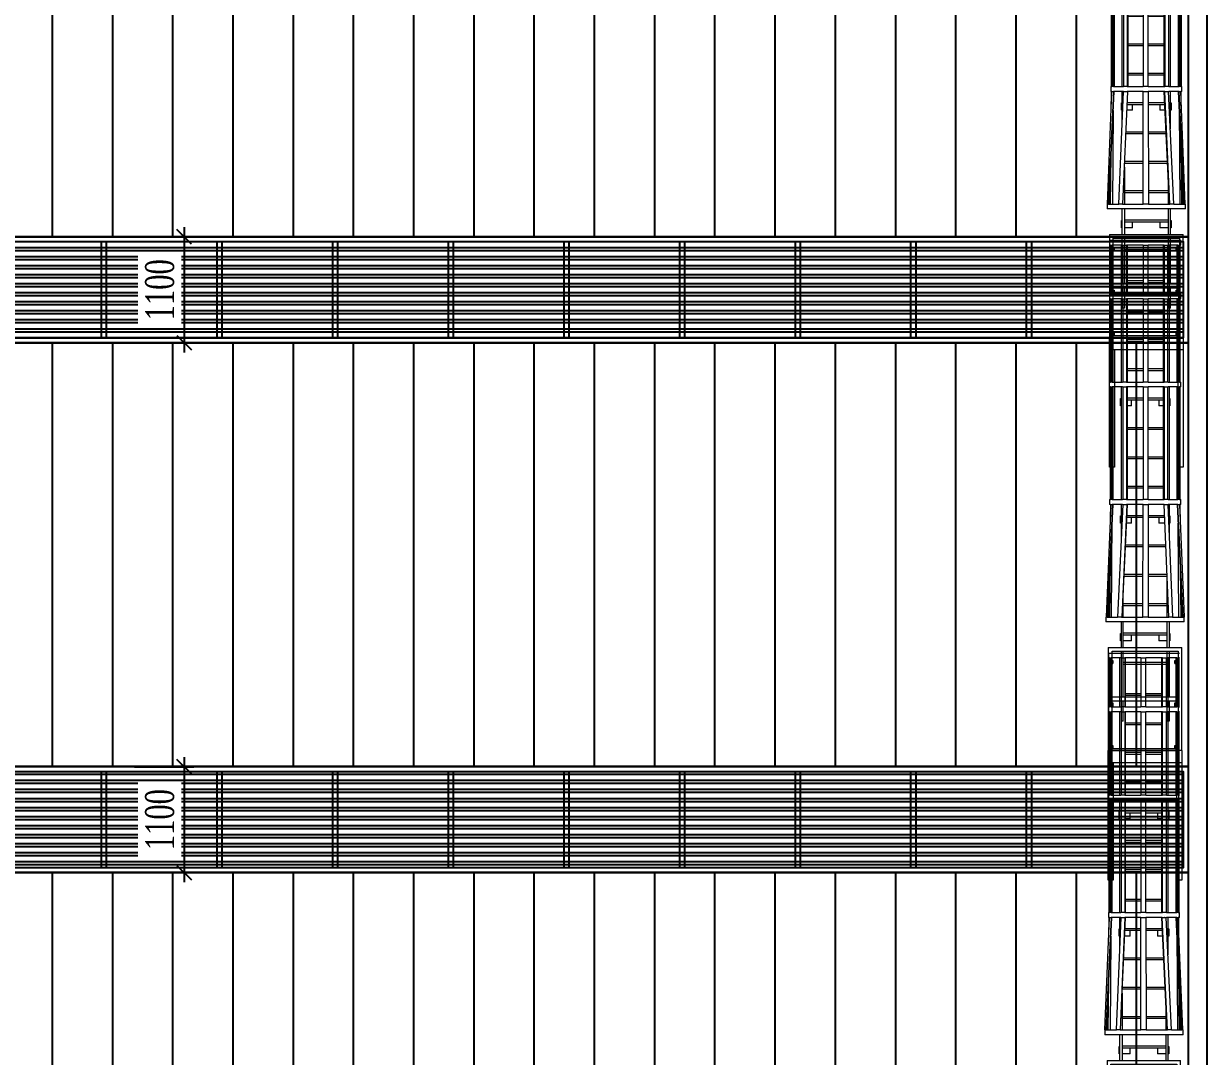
# Model space of a CAD drawing. Header units: inches. Extents: x 315041 to 662841, y -45540 to -35018.
# Drawn here: x 334115.1 to 334238, y -35846.6 to -35739.4 of the extents above; entities that cross this region are included whole.
import ezdxf

# ---------------------------------------------------------------- set-up
doc = ezdxf.new("R2010")
doc.units = ezdxf.units.IN
doc.header["$MEASUREMENT"] = 0
doc.layers.add('AZNB-BN-TL-A- X- POWDER ELEVATION X W$0$Q-SPCQ', color=91, linetype='Continuous', lineweight=9)
doc.layers.add('AZNB-BN-TL-A- X- POWDER ELEVATION X W$0$TL- LOUVER', color=40, linetype='Continuous', lineweight=15)
doc.layers.add('flashing', color=6, linetype='Continuous')
doc.layers.add('ROOFING', color=4, linetype='Continuous')
doc.styles.add('ST1', font='times.ttf', dxfattribs={"width": 0.7})
doc.dimstyles.new('100', dxfattribs={"dimtxt": 3, "dimasz": 1.5, "dimexe": 1, "dimexo": 0, "dimgap": 1, "dimtad": 1, "dimdec": 0, "dimlfac": 100, "dimzin": 0, "dimdsep": 46, "dimtxsty": 'ST1', "dimblk": 'OBLIQUE', "dimcen": 1, "dimdle": 1, "dimclrd": 8, "dimclre": 8, "dimclrt": 3, "dimadec": 0, "dimazin": 0, "dimtfac": 1, "dimtdec": 0, "dimtix": 1, "dimtmove": 1, "dimatfit": 3, "dimfxl": 0, "dimtfill": 1, "dimtolj": 1, "dimtzin": 0, "dimlwd": -1, "dimlwe": -1, "dimarcsym": 1})
pattern_1 = [(90, (10443.1095, 2779.4316), (-6.25, 1e-15), [])]

# ---------------------------------------------------------------- blocks, each defined once
blk = doc.blocks.new('AZNB-BN-TL-A- X- POWDER ELEVATION X W$0$Ladder-Precision_Ladders-Fixed_Ladder_With_Cage_and_Rest_Platform - Fixed Ladder With Cage_ Walk-Thru _ Rest Platform-3366971-Section 74')
at = {"layer": 'AZNB-BN-TL-A- X- POWDER ELEVATION X W$0$Q-SPCQ', "color": 8}
for p, q in [((-36365, 14198), (-36365, 14148)), ((-36365, 14198), (-35628, 14198)), ((-36353, 14148), (-36365, 14148)), ((-36358, 13640), (-36358, 14148)), ((-36352, 14148), (-36336, 14148)), ((-36352, 14148), (-36352, 13640)), ((-36336, 13640), (-36336, 14148)), ((-36234, 14148), (-36336, 14148)), ((-36330, 14148), (-36330, 13640)), ((-36246, 13640), (-36246, 14148)), ((-36233, 14148), (-36211, 14148)), ((-36233, 14148), (-36233, 13640)), ((-36210, 14148), (-36192, 14148)), ((-36029, 14148), (-36193, 14148)), ((-36192, 13640), (-36192, 14148)), ((-36189, 14148), (-36189, 13640)), ((-36027, 14148), (-35977, 14148)), ((-36027, 14148), (-36027, 13640)), ((-35977, 13640), (-35977, 14148)), ((-35804, 14148), (-35977, 14148)), ((-35809, 13640), (-35809, 14148)), ((-35805, 14148), (-35780, 14148)), ((-35805, 14148), (-35805, 13640)), ((-35780, 14148), (-35763, 14148)), ((-35763, 13640), (-35763, 14148)), ((-35655, 14148), (-35763, 14148)), ((-35746, 13640), (-35746, 14148)), ((-35662, 13640), (-35662, 14148)), ((-35656, 14148), (-35639, 14148)), ((-35656, 14148), (-35656, 13640)), ((-35639, 13640), (-35639, 14148)), ((-35628, 14148), (-35639, 14148)), ((-35635, 14148), (-35635, 13640)), ((-36330, 14122), (-36318, 14122)), ((-36330, 14091), (-36318, 14091)), ((-36318, 14122), (-36318, 14091)), ((-35674, 14091), (-35674, 14122)), ((-35674, 14122), (-35662, 14122)), ((-35674, 14091), (-35662, 14091)), ((-36189, 13780), (-36027, 13780)), ((-36189, 13761), (-36027, 13761)), ((-35977, 13780), (-35809, 13780)), ((-35977, 13761), (-35809, 13761)), ((-36365, 13640), (-36365, 13589)), ((-36365, 13640), (-36353, 13640)), ((-36336, 13640), (-36352, 13640)), ((-36336, 13640), (-36234, 13640)), ((-36330, 13681), (-36318, 13681)), ((-36330, 13649), (-36318, 13649)), ((-36318, 13681), (-36318, 13649)), ((-36211, 13640), (-36233, 13640)), ((-36192, 13640), (-36210, 13640)), ((-36193, 13640), (-36029, 13640)), ((-35977, 13640), (-36027, 13640)), ((-35977, 13640), (-35804, 13640)), ((-35780, 13640), (-35805, 13640)), ((-35763, 13640), (-35780, 13640)), ((-35763, 13640), (-35655, 13640)), ((-35674, 13649), (-35674, 13681)), ((-35674, 13681), (-35662, 13681)), ((-35674, 13649), (-35662, 13649)), ((-35639, 13640), (-35656, 13640)), ((-35639, 13640), (-35628, 13640)), ((-36353, 13589), (-36365, 13589)), ((-36358, 12725), (-36358, 13589)), ((-36352, 13589), (-36336, 13589)), ((-36352, 13589), (-36352, 12725)), ((-36336, 12725), (-36336, 13589)), ((-36234, 13589), (-36336, 13589)), ((-36330, 13589), (-36330, 12725)), ((-36246, 12725), (-36246, 13589)), ((-36233, 13589), (-36211, 13589)), ((-36233, 13589), (-36233, 12725)), ((-36210, 13589), (-36192, 13589)), ((-36029, 13589), (-36193, 13589)), ((-36192, 12725), (-36192, 13589)), ((-36189, 13589), (-36189, 12725)), ((-36027, 13589), (-35977, 13589)), ((-36027, 13589), (-36027, 12725)), ((-35977, 12725), (-35977, 13589)), ((-35804, 13589), (-35977, 13589)), ((-35809, 12725), (-35809, 13589)), ((-35805, 13589), (-35780, 13589)), ((-35805, 13589), (-35805, 12725)), ((-35780, 13589), (-35763, 13589)), ((-35763, 12725), (-35763, 13589)), ((-35655, 13589), (-35763, 13589)), ((-35746, 12725), (-35746, 13589)), ((-35662, 12725), (-35662, 13589)), ((-35656, 13589), (-35639, 13589)), ((-35656, 13589), (-35656, 12725)), ((-35639, 12725), (-35639, 13589)), ((-35628, 13589), (-35639, 13589)), ((-35635, 13589), (-35635, 12725)), ((-36189, 13475), (-36027, 13475)), ((-36189, 13456), (-36027, 13456)), ((-35977, 13475), (-35809, 13475)), ((-35977, 13456), (-35809, 13456)), ((-36330, 13240), (-36318, 13240)), ((-36330, 13208), (-36318, 13208)), ((-36318, 13240), (-36318, 13208)), ((-36189, 13170), (-36027, 13170)), ((-36189, 13151), (-36027, 13151)), ((-35977, 13170), (-35809, 13170)), ((-35977, 13151), (-35809, 13151)), ((-35674, 13208), (-35674, 13240)), ((-35674, 13240), (-35662, 13240)), ((-35674, 13208), (-35662, 13208)), ((-36189, 12865), (-36027, 12865)), ((-36189, 12846), (-36027, 12846)), ((-35977, 12865), (-35809, 12865)), ((-35977, 12846), (-35809, 12846)), ((-36365, 12725), (-36365, 12674)), ((-36365, 12725), (-36353, 12725)), ((-36353, 12674), (-36365, 12674)), ((-36358, 11506), (-36358, 12674)), ((-36336, 12725), (-36352, 12725)), ((-36352, 12674), (-36336, 12674)), ((-36352, 12674), (-36352, 11506)), ((-36336, 12725), (-36234, 12725)), ((-36336, 11506), (-36336, 12674)), ((-36234, 12674), (-36336, 12674)), ((-36330, 12674), (-36330, 11506)), ((-36246, 11506), (-36246, 12674)), ((-36211, 12725), (-36233, 12725)), ((-36233, 12674), (-36211, 12674)), ((-36233, 12674), (-36233, 11506)), ((-36192, 12725), (-36210, 12725)), ((-36210, 12674), (-36192, 12674)), ((-36193, 12725), (-36029, 12725)), ((-36029, 12674), (-36193, 12674)), ((-36192, 11506), (-36192, 12674)), ((-36189, 12674), (-36189, 11506)), ((-35977, 12725), (-36027, 12725)), ((-36027, 12674), (-35977, 12674)), ((-36027, 12674), (-36027, 11506)), ((-35977, 12725), (-35804, 12725)), ((-35977, 11506), (-35977, 12674)), ((-35804, 12674), (-35977, 12674)), ((-35809, 11506), (-35809, 12674)), ((-35780, 12725), (-35805, 12725)), ((-35805, 12674), (-35780, 12674)), ((-35805, 12674), (-35805, 11506)), ((-35763, 12725), (-35780, 12725)), ((-35780, 12674), (-35763, 12674)), ((-35763, 12725), (-35655, 12725)), ((-35763, 11506), (-35763, 12674)), ((-35655, 12674), (-35763, 12674)), ((-35746, 11506), (-35746, 12674)), ((-35662, 11506), (-35662, 12674)), ((-35639, 12725), (-35656, 12725)), ((-35656, 12674), (-35639, 12674)), ((-35656, 12674), (-35656, 11506)), ((-35639, 12725), (-35628, 12725)), ((-35639, 11506), (-35639, 12674)), ((-35628, 12674), (-35639, 12674)), ((-35635, 12674), (-35635, 11506)), ((-36252, 12555), (-36246, 12555)), ((-36252, 12479), (-36252, 12555)), ((-36246, 12479), (-36246, 12555)), ((-36189, 12561), (-36027, 12561)), ((-36189, 12542), (-36027, 12542)), ((-36138, 12479), (-36138, 12542)), ((-35977, 12561), (-35809, 12561)), ((-35977, 12542), (-35809, 12542)), ((-35854, 12542), (-35854, 12479)), ((-35746, 12555), (-35739, 12555)), ((-35746, 12555), (-35746, 12479)), ((-35739, 12555), (-35739, 12479)), ((-36246, 12479), (-36252, 12479)), ((-36138, 12479), (-36189, 12479)), ((-35809, 12479), (-35854, 12479)), ((-35739, 12479), (-35746, 12479)), ((-36189, 12256), (-36027, 12256)), ((-36189, 12237), (-36027, 12237)), ((-35977, 12256), (-35809, 12256)), ((-35977, 12237), (-35809, 12237)), ((-36189, 11951), (-36027, 11951)), ((-36189, 11932), (-36027, 11932)), ((-35977, 11951), (-35809, 11951)), ((-35977, 11932), (-35809, 11932)), ((-36189, 11646), (-36027, 11646)), ((-36189, 11627), (-36027, 11627)), ((-35977, 11646), (-35809, 11646)), ((-35977, 11627), (-35809, 11627)), ((-36400, 10287), (-36352, 11455)), ((-36336, 11455), (-36391, 10287)), ((-36385, 10287), (-36330, 11455)), ((-36365, 11506), (-36365, 11455)), ((-36365, 11506), (-36353, 11506)), ((-36353, 11455), (-36365, 11455)), ((-36361, 11252), (-36358, 11455)), ((-36336, 11506), (-36352, 11506)), ((-36352, 11455), (-36336, 11455)), ((-36336, 11506), (-36234, 11506)), ((-36234, 11455), (-36336, 11455)), ((-36281, 10287), (-36233, 11455)), ((-36246, 11155), (-36246, 11455)), ((-36192, 11455), (-36243, 10287)), ((-36239, 10287), (-36189, 11455)), ((-36211, 11506), (-36233, 11506)), ((-36233, 11455), (-36211, 11455)), ((-36192, 11506), (-36210, 11506)), ((-36210, 11455), (-36192, 11455)), ((-36193, 11506), (-36029, 11506)), ((-36029, 11455), (-36193, 11455)), ((-35977, 11506), (-36027, 11506)), ((-36027, 11455), (-35977, 11455)), ((-36027, 10287), (-36027, 11455)), ((-35977, 11506), (-35804, 11506)), ((-35977, 11455), (-35973, 10287)), ((-35805, 11455), (-35977, 11455)), ((-35756, 10287), (-35809, 11455)), ((-35780, 11506), (-35805, 11506)), ((-35805, 11455), (-35781, 11455)), ((-35753, 10287), (-35805, 11455)), ((-35778, 11455), (-35781, 11455)), ((-35763, 11506), (-35780, 11506)), ((-35778, 11455), (-35764, 11455)), ((-35710, 10287), (-35764, 11455)), ((-35763, 11506), (-35655, 11506)), ((-35655, 11455), (-35763, 11455)), ((-35746, 11068), (-35746, 11455)), ((-35607, 10287), (-35662, 11455)), ((-35639, 11506), (-35656, 11506)), ((-35656, 11455), (-35639, 11455)), ((-35601, 10287), (-35656, 11455)), ((-35639, 11506), (-35626, 11506)), ((-35591, 10287), (-35639, 11455)), ((-35626, 11455), (-35639, 11455)), ((-35633, 11310), (-35635, 11455)), ((-35626, 11455), (-35626, 11506)), ((-36252, 11336), (-36246, 11336)), ((-36252, 11260), (-36252, 11336)), ((-36246, 11260), (-36246, 11336)), ((-36195, 11322), (-36027, 11322)), ((-36194, 11341), (-36027, 11341)), ((-36138, 11260), (-36138, 11322)), ((-35976, 11341), (-35803, 11341)), ((-35976, 11322), (-35803, 11322)), ((-35854, 11322), (-35854, 11260)), ((-35746, 11336), (-35739, 11336)), ((-35746, 11336), (-35746, 11260)), ((-35739, 11336), (-35739, 11260)), ((-35655, 11304), (-35649, 10287)), ((-36339, 11259), (-36346, 10287)), ((-36246, 11260), (-36252, 11260)), ((-36138, 11260), (-36197, 11260)), ((-35800, 11260), (-35854, 11260)), ((-35739, 11260), (-35746, 11260)), ((-36208, 11018), (-36027, 11018)), ((-36207, 11037), (-36027, 11037)), ((-35975, 11037), (-35790, 11037)), ((-35975, 11018), (-35789, 11018)), ((-35626, 10287), (-35634, 10854)), ((-36368, 10287), (-36361, 10790)), ((-36221, 10713), (-36027, 10713)), ((-36220, 10732), (-36027, 10732)), ((-35974, 10732), (-35776, 10732)), ((-35974, 10713), (-35775, 10713)), ((-36374, 10287), (-36370, 10603)), ((-36223, 10670), (-36223, 10287)), ((-35620, 10287), (-35625, 10671)), ((-35769, 10563), (-35769, 10287)), ((-36223, 10427), (-36027, 10427)), ((-36223, 10408), (-36027, 10408)), ((-35973, 10427), (-35769, 10427)), ((-35973, 10408), (-35769, 10408)), ((-36403, 10287), (-36403, 10236)), ((-36403, 10287), (-36401, 10287)), ((-35589, 10236), (-36403, 10236)), ((-36391, 10287), (-36400, 10287)), ((-36390, 10287), (-36282, 10287)), ((-36243, 10287), (-36281, 10287)), ((-36246, 9970), (-36246, 10236)), ((-36243, 10287), (-36027, 10287)), ((-36223, 10236), (-36223, 9970)), ((-35973, 10287), (-36027, 10287)), ((-35973, 10287), (-35752, 10287)), ((-35769, 10236), (-35769, 9970)), ((-35710, 10287), (-35753, 10287)), ((-35746, 9970), (-35746, 10236)), ((-35710, 10287), (-35601, 10287)), ((-35591, 10287), (-35601, 10287)), ((-35591, 10287), (-35589, 10287)), ((-35589, 10236), (-35589, 10287)), ((-36252, 10117), (-36246, 10117)), ((-36252, 10041), (-36252, 10117)), ((-36246, 10041), (-36246, 10117)), ((-36223, 10122), (-35769, 10122)), ((-36223, 10103), (-35769, 10103)), ((-36138, 10041), (-36138, 10103)), ((-35854, 10103), (-35854, 10041)), ((-35746, 10117), (-35739, 10117)), ((-35746, 10117), (-35746, 10041)), ((-35739, 10117), (-35739, 10041)), ((-36377, 9970), (-35615, 9970)), ((-36377, 9970), (-36377, 8903)), ((-36246, 10041), (-36252, 10041)), ((-36138, 10041), (-36223, 10041)), ((-35769, 10041), (-35854, 10041)), ((-35739, 10041), (-35746, 10041)), ((-35615, 8903), (-35615, 9970)), ((-36339, 9456), (-36339, 9932)), ((-36339, 9932), (-35653, 9932)), ((-36246, 9456), (-36246, 9932)), ((-36223, 9932), (-36223, 9456)), ((-35769, 9932), (-35769, 9456)), ((-35746, 9456), (-35746, 9932)), ((-35653, 9932), (-35653, 9456)), ((-36223, 9817), (-35769, 9817)), ((-36223, 9798), (-35769, 9798)), ((-35653, 9456), (-36339, 9456)), ((-36339, 8903), (-36339, 9417)), ((-36339, 9417), (-35653, 9417)), ((-36246, 9208), (-36246, 9417)), ((-36223, 9417), (-36223, 9208)), ((-35769, 9417), (-35769, 9208)), ((-35746, 9208), (-35746, 9417)), ((-35653, 9417), (-35653, 8903)), ((-36223, 9208), (-36246, 9208)), ((-35746, 9208), (-35769, 9208)), ((-36377, 8776), (-36377, 8903)), ((-35615, 8903), (-36377, 8903)), ((-36339, 8903), (-36377, 8903)), ((-36339, 8903), (-36339, 8922)), ((-36339, 8922), (-35653, 8922)), ((-36339, 8903), (-35653, 8903)), ((-35653, 8922), (-35653, 8903)), ((-35615, 8903), (-35653, 8903)), ((-35615, 8903), (-35615, 8776)), ((-36377, 8776), (-35615, 8776)), ((-36377, 7557), (-36377, 8776)), ((-36326, 8776), (-36326, 7557)), ((-35666, 7557), (-35666, 8776)), ((-35615, 8776), (-35615, 7557)), ((-36326, 7557), (-36377, 7557)), ((-35615, 7557), (-35666, 7557))]:
    blk.add_line(p, q, dxfattribs=at)
blk = doc.blocks.new('AZNB-BN-TL-A- X- POWDER ELEVATION X W$0$Ladder-Precision_Ladders-Fixed_Ladder_With_Cage_and_Rest_Platform - Fixed Ladder With Cage_ Walk-Thru _ Rest Platform-3367828-Section 74')
at = {"layer": 'AZNB-BN-TL-A- X- POWDER ELEVATION X W$0$Q-SPCQ', "color": 8}
for p, q in [((-35615, 18485), (-34878, 18485)), ((-35605, 18434), (-35615, 18434)), ((-35608, 17926), (-35608, 18434)), ((-35604, 18434), (-35587, 18434)), ((-35604, 18434), (-35604, 17926)), ((-35481, 18434), (-35588, 18434)), ((-35587, 17926), (-35587, 18434)), ((-35581, 18434), (-35581, 17926)), ((-35497, 18434), (-35497, 17926)), ((-35480, 18434), (-35463, 18434)), ((-35480, 18434), (-35480, 17926)), ((-35463, 18434), (-35438, 18434)), ((-35267, 18434), (-35439, 18434)), ((-35438, 17926), (-35438, 18434)), ((-35435, 18434), (-35435, 17926)), ((-35267, 18434), (-35216, 18434)), ((-35267, 18434), (-35267, 17926)), ((-35216, 17926), (-35216, 18434)), ((-35050, 18434), (-35215, 18434)), ((-35055, 17926), (-35055, 18434)), ((-35051, 18434), (-35033, 18434)), ((-35051, 18434), (-35051, 17926)), ((-35032, 18434), (-35010, 18434)), ((-35010, 17926), (-35010, 18434)), ((-34907, 18434), (-35009, 18434)), ((-34998, 18434), (-34998, 17926)), ((-34913, 17926), (-34913, 18434)), ((-34908, 18434), (-34891, 18434)), ((-34908, 18434), (-34908, 17926)), ((-34891, 17926), (-34891, 18434)), ((-34878, 18434), (-34890, 18434)), ((-34886, 18434), (-34886, 17926)), ((-34878, 18434), (-34878, 18485)), ((-35581, 18409), (-35569, 18409)), ((-35581, 18377), (-35569, 18377)), ((-35569, 18409), (-35569, 18377)), ((-34926, 18377), (-34926, 18409)), ((-34926, 18409), (-34913, 18409)), ((-34926, 18377), (-34913, 18377)), ((-35435, 18066), (-35267, 18066)), ((-35216, 18066), (-35055, 18066)), ((-35581, 17967), (-35569, 17967)), ((-35581, 17936), (-35569, 17936)), ((-35569, 17967), (-35569, 17936)), ((-35435, 18047), (-35267, 18047)), ((-35216, 18047), (-35055, 18047)), ((-34926, 17936), (-34926, 17967)), ((-34926, 17967), (-34913, 17967)), ((-34926, 17936), (-34913, 17936)), ((-35615, 17926), (-35605, 17926)), ((-35605, 17875), (-35615, 17875)), ((-35608, 17012), (-35608, 17875)), ((-35587, 17926), (-35604, 17926)), ((-35604, 17875), (-35587, 17875)), ((-35604, 17875), (-35604, 17012)), ((-35588, 17926), (-35481, 17926)), ((-35481, 17875), (-35588, 17875)), ((-35587, 17012), (-35587, 17875)), ((-35581, 17875), (-35581, 17012)), ((-35497, 17875), (-35497, 17012)), ((-35463, 17926), (-35480, 17926)), ((-35480, 17875), (-35463, 17875)), ((-35480, 17875), (-35480, 17012)), ((-35438, 17926), (-35463, 17926)), ((-35463, 17875), (-35438, 17875)), ((-35439, 17926), (-35267, 17926)), ((-35267, 17875), (-35439, 17875)), ((-35438, 17012), (-35438, 17875)), ((-35435, 17875), (-35435, 17012)), ((-35216, 17926), (-35267, 17926)), ((-35267, 17875), (-35216, 17875)), ((-35267, 17875), (-35267, 17012)), ((-35216, 17012), (-35216, 17875)), ((-35215, 17926), (-35050, 17926)), ((-35050, 17875), (-35215, 17875)), ((-35055, 17012), (-35055, 17875)), ((-35033, 17926), (-35051, 17926)), ((-35051, 17875), (-35033, 17875)), ((-35051, 17875), (-35051, 17012)), ((-35010, 17926), (-35032, 17926)), ((-35032, 17875), (-35010, 17875)), ((-35010, 17012), (-35010, 17875)), ((-35009, 17926), (-34907, 17926)), ((-34907, 17875), (-35009, 17875)), ((-34998, 17875), (-34998, 17012)), ((-34913, 17012), (-34913, 17875)), ((-34891, 17926), (-34908, 17926)), ((-34908, 17875), (-34891, 17875)), ((-34908, 17875), (-34908, 17012)), ((-34891, 17012), (-34891, 17875)), ((-34890, 17926), (-34878, 17926)), ((-34878, 17875), (-34890, 17875)), ((-34886, 17875), (-34886, 17012)), ((-34878, 17875), (-34878, 17926)), ((-35435, 17761), (-35267, 17761)), ((-35435, 17742), (-35267, 17742)), ((-35216, 17761), (-35055, 17761)), ((-35216, 17742), (-35055, 17742)), ((-35581, 17526), (-35569, 17526)), ((-35581, 17494), (-35569, 17494)), ((-35569, 17526), (-35569, 17494)), ((-35435, 17457), (-35267, 17457)), ((-35216, 17457), (-35055, 17457)), ((-34926, 17494), (-34926, 17526)), ((-34926, 17526), (-34913, 17526)), ((-34926, 17494), (-34913, 17494)), ((-35435, 17438), (-35267, 17438)), ((-35216, 17438), (-35055, 17438)), ((-35435, 17152), (-35267, 17152)), ((-35435, 17133), (-35267, 17133)), ((-35216, 17152), (-35055, 17152)), ((-35216, 17133), (-35055, 17133)), ((-35615, 17012), (-35605, 17012)), ((-35605, 16961), (-35615, 16961)), ((-35608, 15792), (-35608, 16961)), ((-35587, 17012), (-35604, 17012)), ((-35604, 16961), (-35587, 16961)), ((-35604, 16961), (-35604, 15792)), ((-35588, 17012), (-35481, 17012)), ((-35481, 16961), (-35588, 16961)), ((-35587, 15792), (-35587, 16961)), ((-35581, 16961), (-35581, 15792)), ((-35497, 16961), (-35497, 15792)), ((-35463, 17012), (-35480, 17012)), ((-35480, 16961), (-35463, 16961)), ((-35480, 16961), (-35480, 15792)), ((-35438, 17012), (-35463, 17012)), ((-35463, 16961), (-35438, 16961)), ((-35439, 17012), (-35267, 17012)), ((-35267, 16961), (-35439, 16961)), ((-35438, 15792), (-35438, 16961)), ((-35435, 16961), (-35435, 15792)), ((-35216, 17012), (-35267, 17012)), ((-35267, 16961), (-35216, 16961)), ((-35267, 16961), (-35267, 15792)), ((-35216, 15792), (-35216, 16961)), ((-35215, 17012), (-35050, 17012)), ((-35050, 16961), (-35215, 16961)), ((-35055, 15792), (-35055, 16961)), ((-35033, 17012), (-35051, 17012)), ((-35051, 16961), (-35033, 16961)), ((-35051, 16961), (-35051, 15792)), ((-35010, 17012), (-35032, 17012)), ((-35032, 16961), (-35010, 16961)), ((-35010, 15792), (-35010, 16961)), ((-35009, 17012), (-34907, 17012)), ((-34907, 16961), (-35009, 16961)), ((-34998, 16961), (-34998, 15792)), ((-34913, 15792), (-34913, 16961)), ((-34891, 17012), (-34908, 17012)), ((-34908, 16961), (-34891, 16961)), ((-34908, 16961), (-34908, 15792)), ((-34891, 15792), (-34891, 16961)), ((-34890, 17012), (-34878, 17012)), ((-34878, 16961), (-34890, 16961)), ((-34886, 16961), (-34886, 15792)), ((-34878, 16961), (-34878, 17012)), ((-35504, 16842), (-35497, 16842)), ((-35504, 16766), (-35504, 16842)), ((-35497, 16766), (-35497, 16842)), ((-35435, 16847), (-35267, 16847)), ((-35435, 16828), (-35267, 16828)), ((-35389, 16766), (-35389, 16828)), ((-35216, 16847), (-35055, 16847)), ((-35216, 16828), (-35055, 16828)), ((-35106, 16828), (-35106, 16766)), ((-34998, 16842), (-34991, 16842)), ((-34998, 16842), (-34998, 16766)), ((-34991, 16842), (-34991, 16766)), ((-35497, 16766), (-35504, 16766)), ((-35389, 16766), (-35435, 16766)), ((-35055, 16766), (-35106, 16766)), ((-34991, 16766), (-34998, 16766)), ((-35435, 16542), (-35267, 16542)), ((-35435, 16523), (-35267, 16523)), ((-35216, 16542), (-35055, 16542)), ((-35216, 16523), (-35055, 16523)), ((-35435, 16237), (-35267, 16237)), ((-35435, 16218), (-35267, 16218)), ((-35216, 16237), (-35055, 16237)), ((-35216, 16218), (-35055, 16218)), ((-35435, 15933), (-35267, 15933)), ((-35435, 15914), (-35267, 15914)), ((-35216, 15933), (-35055, 15933)), ((-35216, 15914), (-35055, 15914)), ((-35604, 15742), (-35652, 14573)), ((-35587, 15742), (-35642, 14573)), ((-35581, 15742), (-35636, 14573)), ((-35617, 15792), (-35617, 15742)), ((-35617, 15792), (-35605, 15792)), ((-35605, 15742), (-35617, 15742)), ((-35608, 15742), (-35610, 15596)), ((-35587, 15792), (-35604, 15792)), ((-35604, 15742), (-35587, 15742)), ((-35588, 15792), (-35481, 15792)), ((-35481, 15742), (-35588, 15742)), ((-35480, 15742), (-35533, 14573)), ((-35497, 15742), (-35497, 15354)), ((-35438, 15742), (-35490, 14573)), ((-35435, 15742), (-35487, 14573)), ((-35463, 15792), (-35480, 15792)), ((-35480, 15742), (-35463, 15742)), ((-35463, 15742), (-35465, 15742)), ((-35438, 15792), (-35463, 15792)), ((-35463, 15742), (-35438, 15742)), ((-35439, 15792), (-35267, 15792)), ((-35267, 15742), (-35439, 15742)), ((-35270, 14573), (-35267, 15742)), ((-35216, 15792), (-35267, 15792)), ((-35267, 15742), (-35216, 15742)), ((-35216, 15742), (-35216, 14573)), ((-35215, 15792), (-35050, 15792)), ((-35050, 15742), (-35215, 15742)), ((-35054, 15742), (-35004, 14573)), ((-35033, 15792), (-35051, 15792)), ((-35051, 15742), (-35033, 15742)), ((-35001, 14573), (-35051, 15742)), ((-35010, 15792), (-35032, 15792)), ((-35032, 15742), (-35010, 15742)), ((-35010, 15742), (-34962, 14573)), ((-35009, 15792), (-34907, 15792)), ((-34908, 15742), (-35009, 15742)), ((-34998, 15742), (-34998, 15442)), ((-34913, 15742), (-34858, 14573)), ((-34891, 15792), (-34908, 15792)), ((-34853, 14573), (-34908, 15742)), ((-34908, 15742), (-34891, 15742)), ((-34891, 15742), (-34843, 14573)), ((-34890, 15792), (-34878, 15792)), ((-34878, 15742), (-34890, 15742)), ((-34886, 15742), (-34883, 15538)), ((-34878, 15742), (-34878, 15792)), ((-35504, 15623), (-35497, 15623)), ((-35504, 15546), (-35504, 15623)), ((-35497, 15546), (-35497, 15623)), ((-35441, 15609), (-35267, 15609)), ((-35440, 15628), (-35267, 15628)), ((-35389, 15546), (-35389, 15609)), ((-35216, 15628), (-35050, 15628)), ((-35216, 15609), (-35049, 15609)), ((-35106, 15609), (-35106, 15546)), ((-34998, 15623), (-34991, 15623)), ((-34998, 15623), (-34998, 15546)), ((-34991, 15623), (-34991, 15546)), ((-35595, 14573), (-35588, 15591)), ((-35497, 15546), (-35504, 15546)), ((-35389, 15546), (-35443, 15546)), ((-35046, 15546), (-35106, 15546)), ((-34991, 15546), (-34998, 15546)), ((-34897, 14573), (-34904, 15546)), ((-35454, 15304), (-35268, 15304)), ((-35453, 15323), (-35268, 15323)), ((-35216, 15323), (-35036, 15323)), ((-35216, 15304), (-35035, 15304)), ((-35610, 15140), (-35617, 14573)), ((-35468, 14999), (-35269, 14999)), ((-35467, 15018), (-35269, 15018)), ((-35216, 15018), (-35023, 15018)), ((-35216, 14999), (-35022, 14999)), ((-34882, 15076), (-34875, 14573)), ((-35618, 14957), (-35623, 14573)), ((-35020, 14573), (-35020, 14957)), ((-34873, 14889), (-34869, 14573)), ((-35475, 14573), (-35475, 14849)), ((-35475, 14713), (-35270, 14713)), ((-35475, 14694), (-35270, 14694)), ((-35216, 14713), (-35020, 14713)), ((-35216, 14694), (-35020, 14694)), ((-35654, 14573), (-35654, 14522)), ((-35654, 14573), (-35653, 14573)), ((-34841, 14522), (-35654, 14522)), ((-35642, 14573), (-35652, 14573)), ((-35642, 14573), (-35533, 14573)), ((-35490, 14573), (-35533, 14573)), ((-35497, 14522), (-35497, 14256)), ((-35491, 14573), (-35270, 14573)), ((-35475, 14256), (-35475, 14522)), ((-35216, 14573), (-35270, 14573)), ((-35216, 14573), (-35000, 14573)), ((-35020, 14256), (-35020, 14522)), ((-34962, 14573), (-35001, 14573)), ((-34998, 14522), (-34998, 14256)), ((-34962, 14573), (-34853, 14573)), ((-34843, 14573), (-34853, 14573)), ((-34843, 14573), (-34841, 14573)), ((-34841, 14522), (-34841, 14573)), ((-35504, 14403), (-35497, 14403)), ((-35504, 14327), (-35504, 14403)), ((-35497, 14327), (-35497, 14403)), ((-35475, 14409), (-35020, 14409)), ((-35475, 14390), (-35020, 14390)), ((-35389, 14327), (-35389, 14390)), ((-35106, 14390), (-35106, 14327)), ((-34998, 14403), (-34991, 14403)), ((-34998, 14403), (-34998, 14327)), ((-34991, 14403), (-34991, 14327)), ((-35629, 14256), (-34867, 14256)), ((-35629, 14256), (-35629, 13189)), ((-35497, 14327), (-35504, 14327)), ((-35389, 14327), (-35475, 14327)), ((-35020, 14327), (-35106, 14327)), ((-34991, 14327), (-34998, 14327)), ((-34867, 13189), (-34867, 14256)), ((-35590, 13742), (-35590, 14218)), ((-35590, 14218), (-34905, 14218)), ((-35497, 14218), (-35497, 13742)), ((-35475, 13742), (-35475, 14218)), ((-35020, 13742), (-35020, 14218)), ((-34998, 14218), (-34998, 13742)), ((-34905, 14218), (-34905, 13742)), ((-35475, 14104), (-35020, 14104)), ((-35475, 14085), (-35020, 14085)), ((-34905, 13742), (-35590, 13742)), ((-35590, 13189), (-35590, 13704)), ((-35590, 13704), (-34905, 13704)), ((-35497, 13704), (-35497, 13494)), ((-35475, 13494), (-35475, 13704)), ((-35020, 13494), (-35020, 13704)), ((-34998, 13704), (-34998, 13494)), ((-34905, 13704), (-34905, 13189)), ((-35475, 13494), (-35497, 13494)), ((-34998, 13494), (-35020, 13494)), ((-35629, 13062), (-35629, 13189)), ((-34867, 13189), (-35629, 13189)), ((-35590, 13189), (-35629, 13189)), ((-35590, 13189), (-35590, 13208)), ((-35590, 13208), (-34905, 13208)), ((-35590, 13189), (-34905, 13189)), ((-34905, 13208), (-34905, 13189)), ((-34867, 13189), (-34905, 13189)), ((-34867, 13189), (-34867, 13062)), ((-35629, 11843), (-35629, 13062)), ((-35629, 13062), (-34867, 13062)), ((-35578, 13062), (-35578, 11843)), ((-34917, 11843), (-34917, 13062)), ((-34867, 13062), (-34867, 11843)), ((-35578, 11843), (-35629, 11843)), ((-34867, 11843), (-34917, 11843))]:
    blk.add_line(p, q, dxfattribs=at)
blk = doc.blocks.new('LV2')
at = {"true_color": 0xc0a22a}
h = blk.add_hatch(dxfattribs=at)
h.set_pattern_fill('ANSI32', color=42, scale=2.5, angle=135, style=0)
h.set_pattern_definition([(180, (-557.2638, -170.767), (-2e-16, -0.9375), []), (180, (-557.5763, -170.4545), (-2e-16, -0.9375), [])])
h.paths.add_polyline_path([(324027.84, -37513.6), (324391.34, -37513.6), (324391.34, -37523.6), (324027.84, -37523.6)])
at = {"color": 42, "true_color": 0xc0a22a}
for points in [[(324027.34, -37513.1), (324391.84, -37513.1), (324391.84, -37524.1), (324027.34, -37524.1)], [(324027.84, -37513.6), (324391.34, -37513.6), (324391.34, -37523.6), (324027.84, -37523.6)], [(324279.59, -37513.6), (324279.59, -37523.6), (324279.09, -37523.6), (324279.09, -37513.6)], [(324291.59, -37513.6), (324291.59, -37523.6), (324291.09, -37523.6), (324291.09, -37513.6)], [(324303.59, -37513.6), (324303.59, -37523.6), (324303.09, -37523.6), (324303.09, -37513.6)], [(324315.59, -37513.6), (324315.59, -37523.6), (324315.09, -37523.6), (324315.09, -37513.6)], [(324327.59, -37513.6), (324327.59, -37523.6), (324327.09, -37523.6), (324327.09, -37513.6)], [(324339.59, -37513.6), (324339.59, -37523.6), (324339.09, -37523.6), (324339.09, -37513.6)], [(324351.59, -37513.6), (324351.59, -37523.6), (324351.09, -37523.6), (324351.09, -37513.6)], [(324363.59, -37513.6), (324363.59, -37523.6), (324363.09, -37523.6), (324363.09, -37513.6)], [(324375.59, -37513.6), (324375.59, -37523.6), (324375.09, -37523.6), (324375.09, -37513.6)]]:
    blk.add_lwpolyline(points, close=True, dxfattribs=at)
blk = doc.blocks.new('_Oblique')
at = {"color": 0, "linetype": 'ByBlock', "lineweight": -2}
blk.add_line((-0.5, -0.5), (0.5, 0.5), dxfattribs=at)
blk = doc.blocks.new('*D605')
at = {"color": 8, "linetype": 'Continuous', "transparency": 16777216}
for p, q in [((334131.78, -35760.54), (334131.78, -35773.54)), ((334126.64, -35761.54), (334132.78, -35761.54)), ((334126.64, -35772.54), (334132.78, -35772.54))]:
    blk.add_line(p, q, dxfattribs=at)
at = {"layer": 'Defpoints', "color": 0, "transparency": 16777216}
for p in [(334126.64, -35761.54), (334126.64, -35772.54), (334131.78, -35772.54)]:
    blk.add_point(p, dxfattribs=at)
at = {"color": 8, "transparency": 16777216, "xscale": 1.5, "yscale": 1.5, "zscale": 1.5}
for p, rotation in [((334131.78, -35761.54), 90), ((334131.78, -35772.54), 270)]:
    blk.add_blockref('_Oblique', p, dxfattribs=dict(at, rotation=rotation))
at = {"color": 3, "transparency": 16777216, "insert": (334129.25, -35767.04), "char_height": 3, "attachment_point": 5, "rotation": 90, "style": 'ST1', "bg_fill": 3, "box_fill_scale": 1.25, "bg_fill_color": 256, "bg_fill_true_color": 13158600, "bg_fill_transparency": 1019152}
blk.add_mtext('\\A1;1100', dxfattribs=at)
blk = doc.blocks.new('*D606')
at = {"color": 8, "linetype": 'Continuous', "transparency": 16777216}
for p, q in [((334131.78, -35815.54), (334131.78, -35828.54)), ((334126.64, -35816.54), (334132.78, -35816.54)), ((334126.64, -35827.54), (334132.78, -35827.54))]:
    blk.add_line(p, q, dxfattribs=at)
at = {"layer": 'Defpoints', "color": 0, "transparency": 16777216}
for p in [(334126.64, -35816.54), (334126.64, -35827.54), (334131.78, -35827.54)]:
    blk.add_point(p, dxfattribs=at)
at = {"color": 8, "transparency": 16777216, "xscale": 1.5, "yscale": 1.5, "zscale": 1.5}
for p, rotation in [((334131.78, -35816.54), 90), ((334131.78, -35827.54), 270)]:
    blk.add_blockref('_Oblique', p, dxfattribs=dict(at, rotation=rotation))
at = {"color": 3, "transparency": 16777216, "insert": (334129.25, -35822.04), "char_height": 3, "attachment_point": 5, "rotation": 90, "style": 'ST1', "bg_fill": 3, "box_fill_scale": 1.25, "bg_fill_color": 256, "bg_fill_true_color": 13158600, "bg_fill_transparency": 1019152}
blk.add_mtext('\\A1;1100', dxfattribs=at)

msp = doc.modelspace()

# ---------------------------------------------------------------- hatches: boundary and pattern name
at = {"layer": 'ROOFING'}
h = msp.add_hatch(dxfattribs=at)
h.set_pattern_fill('ANSI31', color=3, scale=50, angle=45, style=0)
h.set_pattern_definition(pattern_1)
h.paths.add_polyline_path([(334228.0036, -35734.3195), (334227.6836, -35734.3195), (334227.6836, -35722.1275), (334227.6836, -35720.8575), (334227.6836, -35717.5393), (333871.453, -35717.5393), (333871.453, -35718.5393), (333871.453, -35718.5393), (333871.453, -35761.5393), (333871.453, -35761.5393), (333871.453, -35761.5394), (334227.8137, -35761.5394), (334227.8137, -35761.3147), (334229.1246, -35761.3147), (334229.1246, -35760.6047), (334229.0611, -35760.6047), (334229.0611, -35759.8427), (334229.1246, -35759.8427), (334229.1246, -35758.6527), (334227.5551, -35758.6527), (334227.5551, -35758.1447), (334227.582, -35758.1447), (334227.9745, -35748.4976), (334228.0036, -35746.4607), (334227.9301, -35746.4607), (334227.9301, -35745.9527), (334228.0036, -35745.9527)])
h = msp.add_hatch(dxfattribs=at)
h.set_pattern_fill('ANSI31', color=3, scale=50, angle=45, style=0)
h.set_pattern_definition(pattern_1)
h.paths.add_polyline_path([(333871.453, -35772.5394), (333871.453, -35816.5393), (334235.9536, -35816.5393), (334235.9536, -35772.5394)])
h.paths.add_polyline_path([(334078.3194, -35792.4474), (334078.3194, -35801.1985, -0.41421356), (334077.3194, -35802.1985), (334000.2572, -35802.1985, -0.41421356), (333999.2572, -35801.1985), (333999.2572, -35792.4474, -0.41421356), (334000.2572, -35791.4474), (334077.3194, -35791.4474, -0.41421356)], flags=16)
h.paths.add_polyline_path([(333999.1514, -35792.3097), (334075.4847, -35792.3097), (334075.4847, -35802.6074), (333999.1514, -35802.6074)], flags=24)
h = msp.add_hatch(dxfattribs=at)
h.set_pattern_fill('ANSI31', color=3, scale=50, angle=45, style=0)
h.set_pattern_definition(pattern_1)
h.paths.add_polyline_path([(333871.4529, -35827.5394), (333871.4529, -35871.5394), (334235.9536, -35871.5394), (334235.9536, -35827.5394)])

# ---------------------------------------------------------------- linework, layer by layer
at = {"color": 8}
for points in [[(333871.453, -35717.5393), (334235.9534, -35717.5393), (334235.9534, -35761.5394), (333871.453, -35761.5394)], [(333871.453, -35772.5394), (334235.9536, -35772.5394), (334235.9536, -35816.5393), (333871.453, -35816.5393)], [(333871.4529, -35827.5394), (334235.9536, -35827.5394), (334235.9536, -35871.5394), (333871.4529, -35871.5394)]]:
    msp.add_lwpolyline(points, close=True, dxfattribs=at)
at = {"layer": 'AZNB-BN-TL-A- X- POWDER ELEVATION X W$0$TL- LOUVER'}
for p, q in [((334235.9536, -35761.5393), (334235.9536, -35773.5393)), ((334234.9536, -35762.5393), (334234.9536, -35772.5393)), ((334235.9536, -35816.5393), (334235.9536, -35828.5393)), ((334234.9536, -35817.5393), (334234.9536, -35827.5393))]:
    msp.add_line(p, q, dxfattribs=at)
at = {"layer": 'flashing'}
msp.add_lwpolyline([(334235.9534, -35860.8402), (334237.9534, -35860.8402), (334237.9534, -35695.6893), (334235.9534, -35695.6893)], close=True, dxfattribs=at)

# ---------------------------------------------------------------- block references
at = {"color": 8}
for p in [(9844.1104, 1751.5649), (9844.1104, 1696.5649)]:
    msp.add_blockref('LV2', p, dxfattribs=at)
at = {"layer": 'AZNB-BN-TL-A- X- POWDER ELEVATION X W$0$Q-SPCQ', "xscale": 0.01000000000931323, "yscale": 0.00999999999476131, "zscale": 0.01}
for name, p in [('AZNB-BN-TL-A- X- POWDER ELEVATION X W$0$Ladder-Precision_Ladders-Fixed_Ladder_With_Cage_and_Rest_Platform - Fixed Ladder With Cage_ Walk-Thru _ Rest Platform-3366971-Section 74', (334591.5808, -35861.0132)), ('AZNB-BN-TL-A- X- POWDER ELEVATION X W$0$Ladder-Precision_Ladders-Fixed_Ladder_With_Cage_and_Rest_Platform - Fixed Ladder With Cage_ Walk-Thru _ Rest Platform-3367828-Section 74', (334583.9687, -35946.7402)), ('AZNB-BN-TL-A- X- POWDER ELEVATION X W$0$Ladder-Precision_Ladders-Fixed_Ladder_With_Cage_and_Rest_Platform - Fixed Ladder With Cage_ Walk-Thru _ Rest Platform-3366971-Section 74', (334591.3342, -35946.7402))]:
    msp.add_blockref(name, p, dxfattribs=at)

# ---------------------------------------------------------------- next in the draw order: dimensions: what is measured, and where the dimension line sits
at = {"color": 8}
for base, p1, p2, picture, middle in [((334131.7765, -35772.5394), (334126.6385, -35761.5394), (334126.6385, -35772.5394), '*D605', (334129.2505, -35767.0394)), ((334131.7765, -35827.5393), (334126.6385, -35816.5393), (334126.6385, -35827.5393), '*D606', (334129.2505, -35822.0393))]:
    dim = msp.add_linear_dim(base=base, p1=p1, p2=p2, angle=90, dimstyle='100', dxfattribs=at)
    dim.commit()
    dim.dimension.update_dxf_attribs({"geometry": picture, "text_midpoint": middle})

doc.saveas('drawing.dxf')
